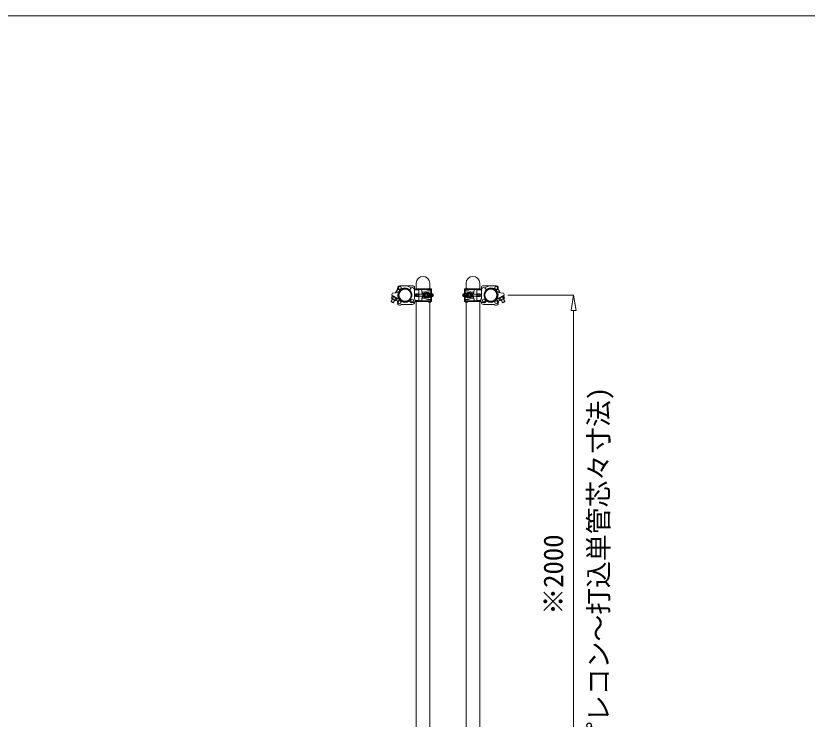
# Model space of a CAD drawing. Units: millimetres, scale not verified. Extents: x -10062 to 10062, y -16938 to 16938.
# Drawn here: x -810 to 2024, y -5580 to -3062 of the extents above; entities that cross this region are included whole.
import ezdxf
from ezdxf.enums import TextEntityAlignment as Align

# ---------------------------------------------------------------- set-up
doc = ezdxf.new("R2010")
doc.units = ezdxf.units.MM
doc.header["$LTSCALE"] = 90
for name, color, linetype, lineweight in [('0-B_図面枠', 134, 'Continuous', 18), ('0-C_寸法', 134, 'Continuous', 18), ('1-0_単管ｸﾗﾝﾌﾟ', 134, 'Continuous', 18)]:
    doc.layers.add(name, color=color, linetype=linetype, lineweight=lineweight)
doc.styles.add('ＭＳ ゴシック', font='')
doc.styles.get('ＭＳ ゴシック').set_extended_font_data('MS Gothic')

msp = doc.modelspace()

# ---------------------------------------------------------------- linework, layer by layer
at = {"layer": '0-B_図面枠'}
msp.add_lwpolyline([(-10062.5, -3062.5), (10062.5, -3062.5), (10062.5, -16937.5), (-10062.5, -16937.5)], close=True, dxfattribs=at)
at = {"layer": '0-C_寸法'}
for p, q in [((952.48, -4062.5), (1188.5, -4062.5)), ((1178.33, -4117.5), (1187.5, -4062.5)), ((1187.5, -4062.5), (1196.67, -4117.5)), ((1178.33, -4117.5), (1196.67, -4117.5)), ((1187.5, -4117.5), (1187.5, -6007.5))]:
    msp.add_line(p, q, dxfattribs=at)
at = {"layer": '1-0_単管ｸﾗﾝﾌﾟ'}
for p, q in [((623.88, -4039.51), (623.88, -4019.5)), ((672.48, -4019.5), (672.48, -4037.67)), ((802.52, -4019.5), (802.52, -4037.67)), ((851.12, -4039.51), (851.12, -4019.5)), ((557.6, -4039.76), (550.07, -4053.82)), ((558.16, -4040.83), (551.27, -4053.72)), ((553.1, -4048.16), (554.63, -4047.21)), ((553.83, -4046.79), (562.65, -4051.5)), ((560.6, -4053.22), (565.21, -4044.6)), ((560.76, -4055.04), (566.41, -4044.47)), ((561.92, -4052.88), (561.86, -4051.08)), ((610.68, -4028.61), (564.93, -4028.61)), ((605.57, -4036.77), (590.41, -4028.67)), ((617.16, -4074.81), (617.16, -4040.46)), ((617.68, -4075.46), (617.68, -4035.61)), ((617.78, -4043.5), (633.68, -4043.5)), ((622.67, -4039.51), (678.68, -4039.51)), ((622.67, -4042), (678.68, -4042)), ((633.68, -4043.5), (633.68, -4081.5)), ((634.68, -4042), (634.68, -4039.51)), ((642.68, -4042), (642.68, -4039.51)), ((645.56, -4052), (642.68, -4042)), ((663.68, -4046.93), (651.55, -4052)), ((663.68, -4046.93), (674.68, -4046.93)), ((675.66, -4044.01), (678.68, -4044.01)), ((675.68, -4039.51), (675.68, -4057.51)), ((675.68, -4043), (678.68, -4043)), ((678.68, -4039.51), (678.68, -4057.51)), ((852.32, -4039.51), (796.32, -4039.51)), ((796.32, -4039.51), (796.32, -4057.51)), ((852.32, -4042), (796.32, -4042)), ((799.33, -4043), (796.32, -4043)), ((799.34, -4044.01), (796.32, -4044.01)), ((799.33, -4039.51), (799.33, -4057.51)), ((811.32, -4046.93), (800.33, -4046.93)), ((811.32, -4046.93), (823.44, -4052)), ((829.44, -4052), (832.32, -4042)), ((832.32, -4042), (832.32, -4039.51)), ((840.32, -4042), (840.32, -4039.51)), ((857.22, -4043.5), (841.32, -4043.5)), ((841.32, -4043.5), (841.32, -4081.5)), ((857.32, -4075.46), (857.32, -4035.61)), ((857.83, -4074.81), (857.83, -4040.46)), ((864.32, -4028.61), (910.06, -4028.61)), ((869.44, -4036.77), (884.58, -4028.67)), ((914.24, -4055.04), (908.59, -4044.47)), ((914.4, -4053.22), (909.78, -4044.6)), ((921.16, -4046.79), (912.35, -4051.5)), ((913.08, -4052.88), (913.14, -4051.08)), ((916.84, -4040.83), (923.73, -4053.72)), ((917.4, -4039.76), (924.93, -4053.82)), ((921.9, -4048.16), (920.37, -4047.21)), ((538.58, -4075.33), (533.9, -4084.07)), ((539.46, -4075.79), (534.07, -4085.87)), ((535.71, -4073.79), (550.26, -4081.57)), ((538.88, -4064.15), (537.58, -4065.45)), ((538.1, -4066), (539.05, -4064.24)), ((555.42, -4075.25), (538.1, -4066)), ((538.88, -4064.15), (562.35, -4076.69)), ((556.35, -4073.49), (539.05, -4064.24)), ((542.43, -4068.32), (539.08, -4074.57)), ((546.52, -4079.57), (541.12, -4089.64)), ((547.4, -4080.04), (542.71, -4088.79)), ((551.09, -4072.94), (547.74, -4079.2)), ((556.35, -4073.49), (555.42, -4075.25)), ((559.92, -4052.96), (561.32, -4053.49)), ((621.67, -4057.61), (621.67, -4067.4)), ((622.67, -4057.51), (633.68, -4057.51)), ((622.67, -4057.51), (622.67, -4067.5)), ((622.67, -4067.5), (633.68, -4067.5)), ((626.96, -4058.5), (656.23, -4058.5)), ((626.96, -4066.51), (656.23, -4066.51)), ((630.68, -4057.51), (630.68, -4067.5)), ((645.56, -4073), (642.68, -4083)), ((645.56, -4057), (656.97, -4057)), ((645.56, -4068), (656.97, -4068)), ((649.53, -4057.51), (656.69, -4057.51)), ((649.53, -4067.5), (656.69, -4067.5)), ((663.68, -4078.07), (651.55, -4073)), ((658.17, -4057), (663.17, -4057)), ((658.17, -4068), (663.17, -4068)), ((660.44, -4053.5), (667.7, -4053.5)), ((660.44, -4071.5), (667.7, -4071.5)), ((663.68, -4078.07), (674.68, -4078.07)), ((665.78, -4058.5), (680.69, -4058.5)), ((665.78, -4066.51), (680.69, -4066.51)), ((666.73, -4057.51), (681.53, -4057.51)), ((666.73, -4067.5), (681.53, -4067.5)), ((670.26, -4054.93), (674.68, -4054.93)), ((670.26, -4070.07), (674.68, -4070.07)), ((675.68, -4085.51), (675.68, -4067.5)), ((678.68, -4067.5), (678.68, -4085.51)), ((682.29, -4057.75), (681.53, -4057.51)), ((682.29, -4067.25), (681.53, -4067.5)), ((792.7, -4057.75), (793.47, -4057.51)), ((792.7, -4067.25), (793.47, -4067.5)), ((808.27, -4057.51), (793.47, -4057.51)), ((808.27, -4067.5), (793.47, -4067.5)), ((809.21, -4058.5), (794.31, -4058.5)), ((809.21, -4066.51), (794.31, -4066.51)), ((796.32, -4067.5), (796.32, -4085.51)), ((799.33, -4085.51), (799.33, -4067.5)), ((804.74, -4054.93), (800.33, -4054.93)), ((804.74, -4070.07), (800.33, -4070.07)), ((811.32, -4078.07), (800.33, -4078.07)), ((814.56, -4053.5), (807.3, -4053.5)), ((814.56, -4071.5), (807.3, -4071.5)), ((811.32, -4078.07), (823.44, -4073)), ((816.83, -4057), (811.83, -4057)), ((816.83, -4068), (811.83, -4068)), ((829.44, -4057), (818.02, -4057)), ((829.44, -4068), (818.02, -4068)), ((825.47, -4057.51), (818.31, -4057.51)), ((825.47, -4067.5), (818.31, -4067.5)), ((848.04, -4058.5), (818.77, -4058.5)), ((848.04, -4066.51), (818.77, -4066.51)), ((829.44, -4073), (832.32, -4083)), ((852.32, -4057.51), (841.32, -4057.51)), ((852.32, -4067.5), (841.32, -4067.5)), ((844.33, -4057.51), (844.33, -4067.5)), ((852.32, -4057.51), (852.32, -4067.5)), ((853.33, -4057.61), (853.33, -4067.4)), ((936.12, -4064.15), (912.65, -4076.69)), ((915.08, -4052.96), (913.68, -4053.49)), ((918.65, -4073.49), (935.95, -4064.24)), ((918.65, -4073.49), (919.58, -4075.25)), ((936.9, -4066), (919.58, -4075.25)), ((923.91, -4072.94), (927.26, -4079.2)), ((939.29, -4073.79), (924.74, -4081.57)), ((927.6, -4080.04), (932.28, -4088.79)), ((928.49, -4079.57), (933.88, -4089.64)), ((932.57, -4068.32), (935.92, -4074.57)), ((935.54, -4075.79), (940.93, -4085.87)), ((936.9, -4066), (935.95, -4064.24)), ((936.12, -4064.15), (937.42, -4065.45)), ((936.42, -4075.33), (941.1, -4084.07)), ((542.71, -4088.79), (533.9, -4084.07)), ((541.12, -4089.64), (542.71, -4088.79)), ((556.59, -4095.22), (558.71, -4093.1)), ((610.68, -4095.77), (571.58, -4095.77)), ((616.6, -4089.81), (614.48, -4087.68)), ((619.83, -4081.5), (633.68, -4081.5)), ((622.67, -4083), (678.68, -4083)), ((622.67, -4085.51), (678.68, -4085.51)), ((623.88, -6008), (623.88, -4085.51)), ((633.68, -4081.5), (632.1, -4083)), ((634.68, -4085.51), (634.68, -4083)), ((642.68, -4085.51), (642.68, -4083)), ((672.48, -4087.33), (672.48, -6008)), ((675.66, -4081), (678.68, -4081)), ((675.68, -4082), (678.68, -4082)), ((799.34, -4081), (796.32, -4081)), ((799.33, -4082), (796.32, -4082)), ((852.32, -4083), (796.32, -4083)), ((852.32, -4085.51), (796.32, -4085.51)), ((832.32, -4085.51), (832.32, -4083)), ((840.32, -4085.51), (840.32, -4083)), ((855.17, -4081.5), (841.32, -4081.5)), ((841.32, -4081.5), (842.9, -4083)), ((851.12, -6036.5), (851.12, -4085.51)), ((858.39, -4089.81), (860.52, -4087.68)), ((864.32, -4095.77), (903.42, -4095.77)), ((918.41, -4095.22), (916.29, -4093.1)), ((932.28, -4088.79), (941.1, -4084.07)), ((933.88, -4089.64), (932.28, -4088.79))]:
    msp.add_line(p, q, dxfattribs=at)
for points in [[(642.68, -4042), (645.56, -4057), (645.56, -4052), (651.55, -4052)], [(832.32, -4042), (829.44, -4057), (829.44, -4052), (823.44, -4052)], [(538.1, -4066), (534.75, -4072.26), (535.71, -4073.79)], [(536.47, -4060.25), (538.46, -4054.84), (559.92, -4052.96)], [(555.42, -4075.25), (552.07, -4081.52), (550.26, -4081.57)], [(642.68, -4083), (645.56, -4068), (645.56, -4073), (651.55, -4073)], [(832.32, -4083), (829.44, -4068), (829.44, -4073), (823.44, -4073)], [(938.53, -4060.25), (936.54, -4054.84), (915.08, -4052.96)], [(919.58, -4075.25), (922.93, -4081.52), (924.74, -4081.57)], [(936.9, -4066), (940.24, -4072.26), (939.29, -4073.79)], [(541.12, -4089.64), (534.07, -4085.87), (533.9, -4084.07)], [(802.52, -4087.33), (802.52, -6038.49), (838.31, -6038.49)], [(933.88, -4089.64), (940.93, -4085.87), (941.1, -4084.07)]]:
    msp.add_lwpolyline(points, dxfattribs=at)
for centre, radius in [((564.96, -4036.61), 5), ((583.89, -4062.5), 21.8), ((891.11, -4062.5), 21.8), ((910.04, -4036.61), 5), ((608.84, -4082.01), 5), ((866.16, -4082.01), 5), ((564.38, -4087.46), 5), ((910.62, -4087.46), 5)]:
    msp.add_circle(centre, radius, dxfattribs=at)
for centre, radius, start, end in [((648.18, -4019.5), 24.3, 0, 180), ((826.82, -4019.5), 24.3, 0, 180), ((564.96, -4036.61), 8, 89.555, 294.53), ((583.89, -4062.5), 24.3, 158.23, 141.61), ((583.89, -4062.5), 25.8, 46.062, 136.061), ((609.79, -4043.57), 8, 22.798, 204.53), ((610.68, -4035.61), 7, 0, 90), ((622.67, -4044.5), 5, 90, 180), ((622.67, -4044.5), 2.5, 90, 156.42182), ((651.55, -4057), 5, 0, 90), ((671.11, -4043.76), 6.25, 43.038, 136.962), ((674.68, -4050.94), 4, 270, 90), ((800.33, -4050.94), 4, 90, 270), ((803.89, -4043.76), 6.25, 43.038, 136.962), ((823.44, -4057), 5, 90, 180), ((852.32, -4044.5), 5, 0, 90), ((852.32, -4044.5), 2.5, 23.57818, 90), ((864.32, -4035.61), 7, 90, 180), ((865.22, -4043.57), 8, 335.47, 157.202), ((891.11, -4062.5), 24.3, 38.39, 21.77), ((891.11, -4062.5), 25.8, 43.939, 133.938), ((910.04, -4036.61), 8, 245.47, 90.445), ((538.61, -4070.25), 4.35, 207.478, 276.246), ((541.17, -4061.97), 5, 159.862, 224.13), ((550.71, -4063.23), 16.25, 224.274, 259.45), ((551.59, -4077.2), 4.35, 207.478, 276.246), ((564.38, -4087.46), 8, 71.788, 224.862), ((583.89, -4062.5), 25.8, 158.301, 221.08), ((583.89, -4062.5), 25.8, 221.076, 311.075), ((608.84, -4082.01), 8, 161.788, 314.862), ((608.84, -4082.01), 11, 314.862, 40.876), ((622.67, -4062.5), 5, 90, 270), ((631.43, -4062.5), 6, 138.19, 221.81), ((631.43, -4062.5), 6, 123.557, 123.564), ((631.43, -4062.5), 6, 236.443, 236.462), ((654.43, -4062.5), 7, 134.415, 225.585), ((656.43, -4062.5), 7, 134.415, 225.585), ((658.43, -4062.5), 7, 134.415, 225.585), ((651.55, -4068), 5, 270, 0), ((660.43, -4062.5), 7, 134.415, 225.585), ((666.04, -4062.5), 10.6, 121.891, 238.109), ((666.04, -4062.5), 9.6, 110.364, 249.636), ((671.04, -4062.5), 9.6, 110.364, 249.636), ((671.04, -4062.5), 6.6, 130.749, 229.251), ((672.43, -4062.5), 7, 134.415, 225.585), ((674.43, -4062.5), 7, 134.415, 225.585), ((664.35, -4062.5), 9.6, 31.388, 69.636), ((664.35, -4062.5), 9.6, 290.364, 328.612), ((676.43, -4062.5), 7, 134.415, 225.585), ((678.43, -4062.5), 7, 134.415, 225.585), ((680.44, -4062.5), 7, 134.415, 225.585), ((674.68, -4074.07), 4, 270, 90), ((682.43, -4062.5), 7, 134.415, 225.585), ((684.43, -4062.5), 7, 134.415, 225.585), ((686.43, -4062.5), 7, 134.415, 225.585), ((687.43, -4062.5), 7, 137.22, 222.78), ((678.64, -4062.5), 6, 307.592, 52.408), ((796.37, -4062.5), 6, 127.592, 232.408), ((787.57, -4062.5), 7, 317.22, 42.78), ((788.57, -4062.5), 7, 314.415, 45.585), ((790.57, -4062.5), 7, 314.415, 45.585), ((800.33, -4074.07), 4, 90, 270), ((792.57, -4062.5), 7, 314.415, 45.585), ((794.57, -4062.5), 7, 314.415, 45.585), ((796.57, -4062.5), 7, 314.415, 45.585), ((810.64, -4062.5), 9.6, 110.364, 148.612), ((810.64, -4062.5), 9.6, 211.388, 249.636), ((798.57, -4062.5), 7, 314.415, 45.585), ((800.57, -4062.5), 7, 314.415, 45.585), ((803.96, -4062.5), 9.6, 290.364, 69.636), ((802.57, -4062.5), 7, 314.415, 45.585), ((803.96, -4062.5), 6.6, 310.749, 49.251), ((808.97, -4062.5), 9.6, 290.364, 69.636), ((808.97, -4062.5), 10.6, 301.891, 58.109), ((823.44, -4068), 5, 180, 270), ((814.57, -4062.5), 7, 314.415, 45.585), ((816.57, -4062.5), 7, 314.415, 45.585), ((818.57, -4062.5), 7, 314.415, 45.585), ((820.57, -4062.5), 7, 314.415, 45.585), ((843.57, -4062.5), 6, 56.436, 56.443), ((843.57, -4062.5), 6, 303.538, 303.557), ((843.57, -4062.5), 6, 318.19, 41.81), ((852.32, -4062.5), 5, 270, 90), ((866.16, -4082.01), 11, 139.124, 225.138), ((866.16, -4082.01), 8, 225.138, 18.212), ((891.11, -4062.5), 25.8, 228.925, 318.924), ((910.62, -4087.46), 8, 315.138, 108.212), ((891.11, -4062.5), 25.8, 318.92, 21.699), ((923.41, -4077.2), 4.35, 263.754, 332.522), ((924.29, -4063.23), 16.25, 280.55, 315.726), ((936.39, -4070.25), 4.35, 263.754, 332.522), ((933.83, -4061.97), 5, 315.87, 20.138), ((564.38, -4087.46), 11, 224.862, 310.876), ((610.68, -4088.77), 7, 270, 0), ((622.67, -4080.5), 5, 231.65819, 270), ((622.67, -4080.5), 2.5, 203.57818, 270), ((671.11, -4081.24), 6.25, 223.038, 316.962), ((803.89, -4081.24), 6.25, 223.038, 316.962), ((852.32, -4080.5), 2.5, 270, 336.42182), ((852.32, -4080.5), 5, 270, 308.34181), ((864.32, -4088.77), 7, 180, 270), ((910.62, -4087.46), 11, 229.124, 315.138)]:
    msp.add_arc(centre, radius, start, end, dxfattribs=at)

# ---------------------------------------------------------------- texts
at = {"layer": '0-C_寸法', "style": 'ＭＳ ゴシック'}
for s, p in [('(プレコン～打込単管芯々寸法)', (1333.1, -5734.5)), ('※2000', (1171.21, -5206.5))]:
    msp.add_text(s, height=70.38, rotation=90, dxfattribs=at).set_placement(p, align=Align.BOTTOM_LEFT)

doc.saveas('drawing.dxf')
